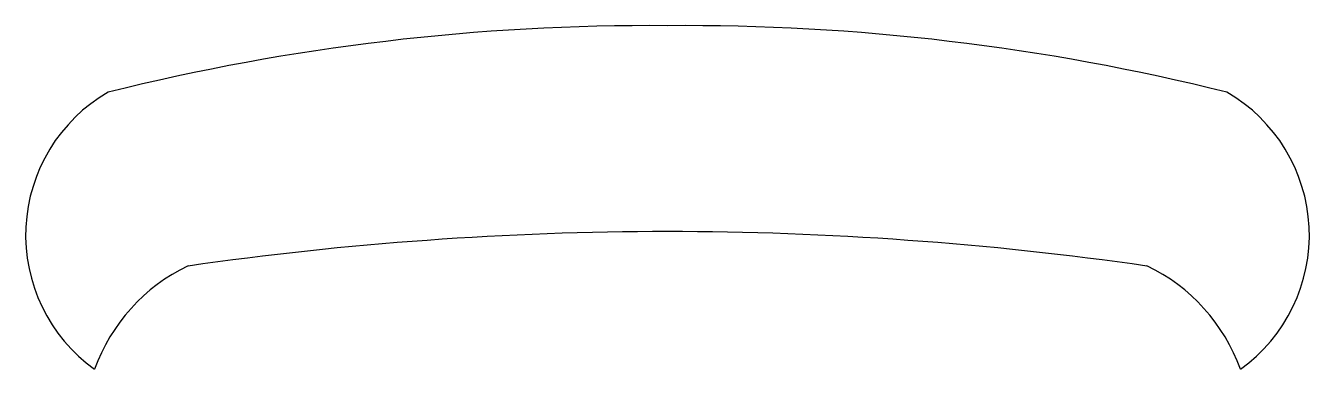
# Model space of a CAD drawing. Header units: millimetres. Extents: x 56.4 to 73.6, y 24.7 to 29.3.
import ezdxf

# ---------------------------------------------------------------- set-up
doc = ezdxf.new("R2010")
doc.units = ezdxf.units.MM
doc.layers.add('grabado linea medio', color=3, linetype='Continuous', true_color=0x00ff00)

msp = doc.modelspace()

# ---------------------------------------------------------------- linework, layer by layer
at = {"layer": 'grabado linea medio'}
for centre, radius, start, end in [((64.775, -0.887), 30.198, 89.5732, 103.9882), ((65.225, -0.887), 30.198, 76.0118, 90.4268), ((58.587, 26.494), 2.22, 120.0523, 234.361), ((71.413, 26.494), 2.22, 305.639, 59.9477), ((65.062, -19.442), 45.984, 90.0769, 98.1395), ((64.938, -19.442), 45.984, 81.8605, 89.9231), ((59.613, 23.855), 2.465, 115.5254, 160.1994), ((70.387, 23.855), 2.465, 19.8006, 64.4746)]:
    msp.add_arc(centre, radius, start, end, dxfattribs=at)

doc.saveas('drawing.dxf')
